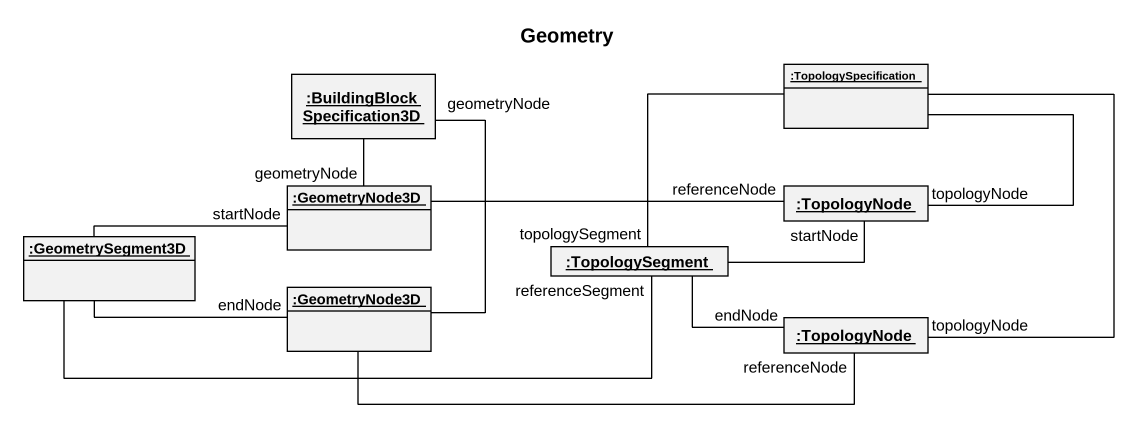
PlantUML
@startuml
title Geometry
hide circle
hide empty members
object ":BuildingBlockSpecification3D" as BuildingBlockSpecification3D
object ":TopologySpecification" as TopologySpecification
object ":GeometrySegment3D" as GeometrySegment3D
object ":GeometryNode3D" as GeometryNode3D
object ":TopologyNode" as TopologyNode
object ":GeometryNode3D" as GeometryNode3D_2
object ":TopologySegment" as TopologySegment
object ":TopologyNode" as TopologyNode_2
BuildingBlockSpecification3D -- GeometryNode3D : geometryNode
BuildingBlockSpecification3D -- GeometryNode3D_2 : geometryNode
TopologySpecification -- TopologyNode : topologyNode
TopologySpecification -- TopologySegment : topologySegment
TopologySpecification -- TopologyNode_2 : topologyNode
GeometrySegment3D -right- GeometryNode3D : startNode
GeometrySegment3D -right- GeometryNode3D_2 : endNode
GeometrySegment3D -right- TopologySegment : referenceSegment
GeometryNode3D -right- TopologyNode : referenceNode
GeometryNode3D_2 -right- TopologyNode_2 : referenceNode
TopologySegment -right- TopologyNode : startNode
TopologySegment -right- TopologyNode_2 : endNode
@enduml
